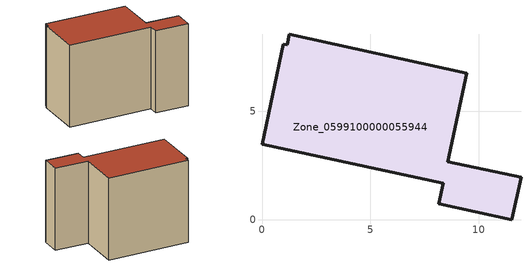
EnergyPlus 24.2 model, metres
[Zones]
Zone_0599100000055944
 floor ground (C_G): 8.35,1.68 0,3.48 0.99,8.09 1.16,8.07 1.25,8.54 9.45,6.75 8.57,2.67 11.95,1.95 11.53,0 8.15,0.73 z0
 wall outside (C_F): 0,3.48 8.35,1.68 8.15,0.73 11.53,0 11.95,1.95 8.57,2.67 9.45,6.75 1.25,8.54 1.16,8.07 0.99,8.09 0,3.48 z0:8.48
 roof outside (C_R): 1.16,8.07 0.99,8.09 0,3.48 8.35,1.68 8.15,0.73 11.53,0 11.95,1.95 8.57,2.67 9.45,6.75 1.25,8.54 z8.48
[BUILDING]
Pand.0599100000055944: North Axis=0; Terrain=City; Loads Convergence Tolerance Value=0.04; Temperature Convergence Tolerance Value=0.4; Solar Distribution=FullExterior; Maximum Number of Warmup Days=25; Minimum Number of Warmup Days=1
[Site:Location]
Rotterdam.The.Hague.AP_ZH_NLD Design_Conditions: Latitude=51.96; Longitude=4.45; Time Zone=1; Elevation=-4.5
[SITE:GROUNDTEMPERATURE:BUILDINGSURFACE]
18, 18, 18, 18, 18, 18, 18, 18, 18, 18, 18, 18
[MATERIAL] Thermal Absorptance=0.9; Solar Absorptance=0.7; Visible Absorptance=0.7
Name | Roughness | Thickness | Conductivity | Density | Specific Heat
G.TI.1975-1991 | MediumSmooth | 0.15 | 0.288461 | 540 | 1210
F.TI.1975-1991 | Rough | 0.3 | 0.230769 | 1920 | 840
R.TI.1975-1991 | MediumRough | 0.2 | 0.153846 | 1500 | 1000
[CONSTRUCTION]
C_G: G.TI.1975-1991
C_F: F.TI.1975-1991
C_R: R.TI.1975-1991
[ZONE]
Zone_0599100000055944: Type=1; Multiplier=1; Ceiling Height=Autocalculate; Volume=Autocalculate; Floor Area=autocalculate; Part of Total Floor Area=Yes
[ZONEINFILTRATION:DESIGNFLOWRATE]
Infil_Zone_0599100000055944: Zone or ZoneList or Space or SpaceList=Zone_0599100000055944; Schedule=AlwaysOn; Design Flow Rate Calculation Method=Flow/Area; Flow Rate per Floor Area=0.003; Constant Term Coefficient=1; Temperature Term Coefficient=0; Velocity Term Coefficient=0; Velocity Squared Term Coefficient=0
[HVACTEMPLATE:ZONE:IDEALLOADSAIRSYSTEM]
Zone_0599100000055944: Maximum Heating Supply Air Temperature=50; Minimum Cooling Supply Air Temperature=13; Maximum Heating Supply Air Humidity Ratio=0.0156; Minimum Cooling Supply Air Humidity Ratio=0.0077; Heating Limit=NoLimit; Cooling Limit=NoLimit; Dehumidification Control Type=ConstantSensibleHeatRatio; Cooling Sensible Heat Ratio=0.7; Dehumidification Setpoint=60; Humidification Control Type=None; Humidification Setpoint=30; Outdoor Air Method=None; Outdoor Air Flow Rate per Person=0.00944; Outdoor Air Flow Rate per Zone Floor Area=0; Outdoor Air Flow Rate per Zone=0; Demand Controlled Ventilation Type=None; Outdoor Air Economizer Type=NoEconomizer; Heat Recovery Type=None; Sensible Heat Recovery Effectiveness=0.7; Latent Heat Recovery Effectiveness=0.65
[ZONECONTROL:THERMOSTAT]
ThermostatControl_Zone_0599100000055944: Zone or ZoneList=Zone_0599100000055944; Control Type Schedule=DualSetpointControlType; Control 1=Thermostat_Zone_0599100000055944; Temperature Difference Between Cutout And Setpoint=0
[THERMOSTATSETPOINT:DUALSETPOINT]
Thermostat_Zone_0599100000055944: Heating Setpoint Temperature Schedule=HeatingSetpoint_Zone_0599100000055944; Cooling Setpoint Temperature Schedule=CoolingSetpoint_Zone_0599100000055944
[SCHEDULE:COMPACT]
HeatingSetpoint_Zone_0599100000055944: Through: 12/31, For: AllDays, Until: 24:00, 21
CoolingSetpoint_Zone_0599100000055944: Through: 12/31, For: AllDays, Until: 24:00, 24
DualSetpointControlType: Through: 12/31, For: AllDays, Until: 24:00, 4
AlwaysOn: Through: 12/31, For: AllDays, Until: 24:00, 1
